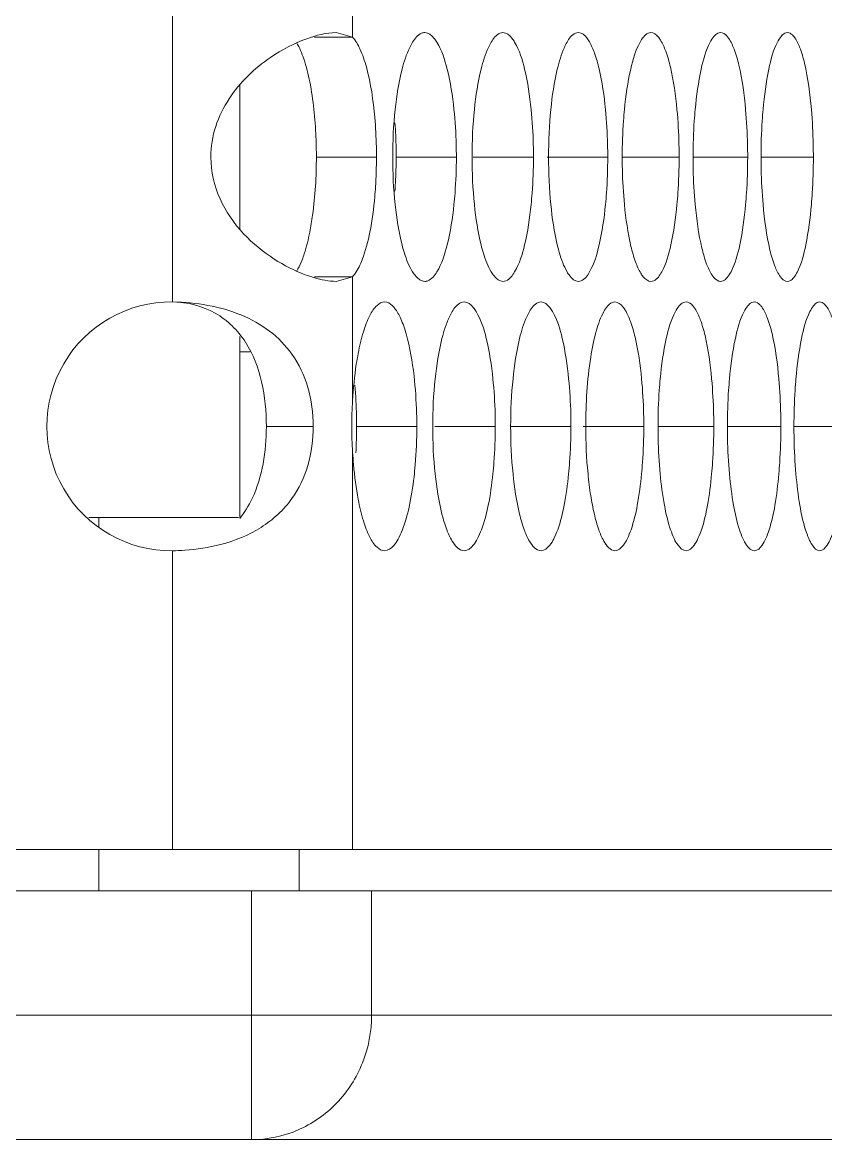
# Model space of a CAD drawing. Header units: millimetres. Extents: x 1177 to 4147, y 93 to 2194.
# Drawn here: x 2887.57 to 2906.93, y 1341.89 to 1368.84 of the extents above; entities that cross this region are included whole.
import ezdxf

# ---------------------------------------------------------------- set-up
doc = ezdxf.new("R2010")
doc.units = ezdxf.units.MM
doc.header["$LTSCALE"] = 0.1
doc.layers.get('0').update_dxf_attribs({"lineweight": 13})
doc.layers.add('标注', color=251, linetype='Continuous', lineweight=9)

msp = doc.modelspace()

# ---------------------------------------------------------------- linework, layer by layer
for p, q in [((2895.532, 1368.479), (2895.532, 1371.466)), ((2891.191, 1362.097), (2891.191, 1369.087)), ((2895.532, 1359.718), (2895.532, 1362.705)), ((2895.532, 1348.895), (2895.532, 1358.476)), ((2891.191, 1348.895), (2891.191, 1356.097)), ((2871.31, 1348.895), (2923.809, 1348.895)), ((2889.416, 1347.895), (2889.416, 1348.895)), ((2894.243, 1347.895), (2894.243, 1348.895)), ((2867.81, 1347.895), (2924.81, 1347.895)), ((2893.097, 1347.895), (2893.097, 1341.895)), ((2895.989, 1347.895), (2895.989, 1344.895)), ((2924.81, 1344.895), (2493.81, 1344.895)), ((2407.81, 1341.895), (2921.81, 1341.895))]:
    msp.add_line(p, q)
msp.add_open_spline([(2893.097, 1341.895), (2893.474, 1341.895), (2894.24, 1342.053), (2895.201, 1342.725), (2895.84, 1343.721), (2895.989, 1344.505), (2895.989, 1344.895)], degree=3, knots=[0, 0, 0, 0, 0.245725, 0.49399, 0.745771, 1, 1, 1, 1])
at = {"layer": '标注'}
for p, q in [((2895.532, 1368.479), (2895.137, 1368.592)), ((2894.616, 1368.479), (2895.532, 1368.479)), ((2892.81, 1367.33), (2892.81, 1363.854)), ((2894.658, 1365.592), (2896.106, 1365.592)), ((2896.581, 1365.592), (2898.032, 1365.592)), ((2898.435, 1365.592), (2899.89, 1365.592)), ((2900.221, 1365.592), (2901.68, 1365.592)), ((2902.029, 1365.592), (2903.401, 1365.592)), ((2903.736, 1365.592), (2905.053, 1365.592)), ((2905.375, 1365.592), (2906.636, 1365.592)), ((2894.616, 1362.705), (2895.532, 1362.705)), ((2895.137, 1362.592), (2895.532, 1362.705)), ((2892.81, 1361.264), (2892.81, 1356.895)), ((2892.81, 1360.895), (2893.065, 1360.895)), ((2893.453, 1359.097), (2894.584, 1359.097)), ((2895.628, 1359.097), (2897.078, 1359.097)), ((2897.516, 1359.097), (2898.97, 1359.097)), ((2899.337, 1359.097), (2900.794, 1359.097)), ((2901.089, 1359.097), (2902.549, 1359.097)), ((2902.892, 1359.097), (2904.235, 1359.097)), ((2904.564, 1359.097), (2905.853, 1359.097)), ((2906.168, 1359.097), (2907.402, 1359.097)), ((2892.782, 1356.895), (2889.174, 1356.895)), ((2889.416, 1356.657), (2889.416, 1356.895))]:
    msp.add_line(p, q, dxfattribs=at)
for centre, radius, start, end in [((2891.161, 1359.097), 3, 89.4166, 270.5834), ((2904.136, 1359.089), 8.627, 175.8208, 179.9495), ((2904.136, 1359.104), 8.627, 180.0505, 184.1792), ((2884.338, 1359.096), 11.29, 356.7614, 0.0035)]:
    msp.add_arc(centre, radius, start, end, dxfattribs=at)
for points, knots in [([(2895.137, 1368.592), (2894.895, 1368.591), (2894.332, 1368.442), (2893.824, 1368.178), (2893.553, 1367.994)], [0, 0, 0, 0, 0.425121, 1, 1, 1, 1]), ([(2897.27, 1368.592), (2897.244, 1368.592), (2897.116, 1368.563), (2897.03, 1368.448), (2896.976, 1368.36)], [0, 0, 0, 0, 0.199148, 1, 1, 1, 1]), ([(2897.563, 1368.36), (2897.541, 1368.395), (2897.472, 1368.497), (2897.356, 1368.592), (2897.27, 1368.592)], [0, 0, 0, 0, 0.321082, 1, 1, 1, 1]), ([(2899.155, 1368.592), (2899.131, 1368.592), (2899.005, 1368.562), (2898.923, 1368.447), (2898.871, 1368.36)], [0, 0, 0, 0, 0.196477, 1, 1, 1, 1]), ([(2899.437, 1368.36), (2899.417, 1368.395), (2899.351, 1368.496), (2899.239, 1368.592), (2899.155, 1368.592)], [0, 0, 0, 0, 0.324295, 1, 1, 1, 1]), ([(2900.972, 1368.592), (2900.948, 1368.592), (2900.825, 1368.561), (2900.748, 1368.446), (2900.699, 1368.36)], [0, 0, 0, 0, 0.193636, 1, 1, 1, 1]), ([(2901.239, 1368.369), (2901.22, 1368.402), (2901.158, 1368.499), (2901.052, 1368.592), (2900.972, 1368.592)], [0, 0, 0, 0, 0.326204, 1, 1, 1, 1]), ([(2902.72, 1368.592), (2902.698, 1368.592), (2902.577, 1368.56), (2902.505, 1368.445), (2902.458, 1368.36)], [0, 0, 0, 0, 0.190615, 1, 1, 1, 1]), ([(2902.951, 1368.412), (2902.934, 1368.439), (2902.879, 1368.519), (2902.788, 1368.592), (2902.72, 1368.592)], [0, 0, 0, 0, 0.321102, 1, 1, 1, 1]), ([(2904.4, 1368.592), (2904.378, 1368.592), (2904.315, 1368.575), (2904.225, 1368.492), (2904.174, 1368.409), (2904.148, 1368.36)], [0, 0, 0, 0, 0.185665, 0.530478, 1, 1, 1, 1]), ([(2904.595, 1368.453), (2904.58, 1368.474), (2904.532, 1368.538), (2904.456, 1368.592), (2904.4, 1368.592)], [0, 0, 0, 0, 0.314447, 1, 1, 1, 1]), ([(2906.011, 1368.592), (2905.99, 1368.592), (2905.928, 1368.575), (2905.843, 1368.491), (2905.794, 1368.409), (2905.769, 1368.36)], [0, 0, 0, 0, 0.182292, 0.52599, 1, 1, 1, 1]), ([(2906.17, 1368.491), (2906.158, 1368.507), (2906.117, 1368.554), (2906.055, 1368.592), (2906.011, 1368.592)], [0, 0, 0, 0, 0.305886, 1, 1, 1, 1]), ([(2894.499, 1367.403), (2894.462, 1367.59), (2894.382, 1367.915), (2894.255, 1368.229), (2894.179, 1368.353)], [0, 0, 0, 0, 0.568754, 1, 1, 1, 1]), ([(2896.065, 1366.546), (2896.029, 1366.956), (2895.951, 1367.521), (2895.738, 1368.162), (2895.608, 1368.398), (2895.532, 1368.479)], [0, 0, 0, 0, 0.608781, 0.835781, 1, 1, 1, 1]), ([(2896.976, 1368.36), (2896.95, 1368.32), (2896.841, 1368.115), (2896.77, 1367.891), (2896.724, 1367.713)], [0, 0, 0, 0, 0.20579, 1, 1, 1, 1]), ([(2897.974, 1366.739), (2897.94, 1367.067), (2897.855, 1367.619), (2897.683, 1368.163), (2897.563, 1368.36)], [0, 0, 0, 0, 0.587706, 1, 1, 1, 1]), ([(2898.871, 1368.36), (2898.847, 1368.32), (2898.741, 1368.114), (2898.673, 1367.891), (2898.629, 1367.713)], [0, 0, 0, 0, 0.205098, 1, 1, 1, 1]), ([(2899.834, 1366.739), (2899.801, 1367.066), (2899.719, 1367.618), (2899.555, 1368.162), (2899.437, 1368.36)], [0, 0, 0, 0, 0.588565, 1, 1, 1, 1]), ([(2900.699, 1368.36), (2900.675, 1368.32), (2900.573, 1368.113), (2900.508, 1367.89), (2900.465, 1367.713)], [0, 0, 0, 0, 0.204414, 1, 1, 1, 1]), ([(2901.626, 1366.739), (2901.594, 1367.069), (2901.531, 1367.527), (2901.38, 1368.068), (2901.29, 1368.282), (2901.239, 1368.369)], [0, 0, 0, 0, 0.590197, 0.820528, 1, 1, 1, 1]), ([(2902.458, 1368.36), (2902.347, 1368.161), (2902.192, 1367.616), (2902.115, 1367.066), (2902.083, 1366.739)], [0, 0, 0, 0, 0.410076, 1, 1, 1, 1]), ([(2903.349, 1366.739), (2903.316, 1367.083), (2903.254, 1367.558), (2903.098, 1368.114), (2903.004, 1368.328), (2902.951, 1368.412)], [0, 0, 0, 0, 0.598831, 0.827178, 1, 1, 1, 1]), ([(2904.148, 1368.36), (2904.041, 1368.16), (2903.893, 1367.615), (2903.818, 1367.066), (2903.788, 1366.739)], [0, 0, 0, 0, 0.409275, 1, 1, 1, 1]), ([(2905.003, 1366.739), (2904.971, 1367.098), (2904.909, 1367.59), (2904.747, 1368.159), (2904.651, 1368.373), (2904.595, 1368.453)], [0, 0, 0, 0, 0.608586, 0.834685, 1, 1, 1, 1]), ([(2905.769, 1368.36), (2905.666, 1368.159), (2905.525, 1367.614), (2905.453, 1367.066), (2905.424, 1366.739)], [0, 0, 0, 0, 0.408497, 1, 1, 1, 1]), ([(2906.588, 1366.739), (2906.556, 1367.113), (2906.495, 1367.623), (2906.328, 1368.205), (2906.229, 1368.417), (2906.17, 1368.491)], [0, 0, 0, 0, 0.619614, 0.843153, 1, 1, 1, 1]), ([(2893.553, 1367.994), (2893.164, 1367.729), (2892.628, 1367.216), (2892.197, 1366.34), (2892.116, 1365.841), (2892.116, 1365.592)], [0, 0, 0, 0, 0.48685, 0.742674, 1, 1, 1, 1]), ([(2896.724, 1367.713), (2896.642, 1367.394), (2896.533, 1366.687), (2896.497, 1365.975), (2896.497, 1365.592)], [0, 0, 0, 0, 0.462348, 1, 1, 1, 1]), ([(2898.629, 1367.713), (2898.549, 1367.393), (2898.445, 1366.687), (2898.409, 1365.975), (2898.409, 1365.592)], [0, 0, 0, 0, 0.462125, 1, 1, 1, 1]), ([(2900.465, 1367.713), (2900.388, 1367.393), (2900.288, 1366.686), (2900.254, 1365.975), (2900.254, 1365.592)], [0, 0, 0, 0, 0.461908, 1, 1, 1, 1]), ([(2894.658, 1365.592), (2894.658, 1365.753), (2894.644, 1366.359), (2894.586, 1366.966), (2894.499, 1367.403)], [0, 0, 0, 0, 0.265985, 1, 1, 1, 1]), ([(2898.032, 1365.592), (2898.032, 1365.69), (2898.027, 1366.073), (2898.004, 1366.456), (2897.974, 1366.739)], [0, 0, 0, 0, 0.255763, 1, 1, 1, 1]), ([(2899.89, 1365.592), (2899.89, 1365.69), (2899.885, 1366.073), (2899.863, 1366.456), (2899.834, 1366.739)], [0, 0, 0, 0, 0.25579, 1, 1, 1, 1]), ([(2901.68, 1365.592), (2901.68, 1365.69), (2901.675, 1366.073), (2901.653, 1366.456), (2901.626, 1366.739)], [0, 0, 0, 0, 0.255815, 1, 1, 1, 1]), ([(2902.083, 1366.739), (2902.074, 1366.647), (2902.043, 1366.265), (2902.029, 1365.882), (2902.029, 1365.592)], [0, 0, 0, 0, 0.242084, 1, 1, 1, 1]), ([(2903.401, 1365.592), (2903.401, 1365.69), (2903.396, 1366.073), (2903.375, 1366.456), (2903.349, 1366.739)], [0, 0, 0, 0, 0.25584, 1, 1, 1, 1]), ([(2903.788, 1366.739), (2903.78, 1366.647), (2903.749, 1366.265), (2903.736, 1365.882), (2903.736, 1365.592)], [0, 0, 0, 0, 0.242044, 1, 1, 1, 1]), ([(2905.053, 1365.592), (2905.053, 1365.69), (2905.048, 1366.073), (2905.028, 1366.455), (2905.003, 1366.739)], [0, 0, 0, 0, 0.255864, 1, 1, 1, 1]), ([(2905.424, 1366.739), (2905.416, 1366.647), (2905.387, 1366.265), (2905.375, 1365.882), (2905.375, 1365.592)], [0, 0, 0, 0, 0.242005, 1, 1, 1, 1]), ([(2906.636, 1365.592), (2906.636, 1365.69), (2906.632, 1366.073), (2906.612, 1366.455), (2906.588, 1366.739)], [0, 0, 0, 0, 0.255886, 1, 1, 1, 1]), ([(2896.106, 1365.592), (2896.106, 1365.673), (2896.103, 1365.991), (2896.086, 1366.309), (2896.065, 1366.546)], [0, 0, 0, 0, 0.253876, 1, 1, 1, 1]), ([(2896.581, 1365.592), (2896.581, 1365.662), (2896.578, 1365.937), (2896.566, 1366.213), (2896.551, 1366.419)], [0, 0, 0, 0, 0.252958, 1, 1, 1, 1]), ([(2892.116, 1365.592), (2892.116, 1365.248), (2892.273, 1364.559), (2892.859, 1363.725), (2893.591, 1363.126), (2894.129, 1362.852), (2894.391, 1362.754)], [0, 0, 0, 0, 0.268228, 0.532568, 0.782157, 1, 1, 1, 1]), ([(2894.499, 1363.781), (2894.526, 1363.917), (2894.623, 1364.516), (2894.658, 1365.124), (2894.658, 1365.592)], [0, 0, 0, 0, 0.228138, 1, 1, 1, 1]), ([(2896.065, 1364.638), (2896.072, 1364.716), (2896.096, 1365.033), (2896.106, 1365.352), (2896.106, 1365.592)], [0, 0, 0, 0, 0.244708, 1, 1, 1, 1]), ([(2896.497, 1365.592), (2896.497, 1365.209), (2896.533, 1364.497), (2896.642, 1363.79), (2896.724, 1363.471)], [0, 0, 0, 0, 0.537652, 1, 1, 1, 1]), ([(2896.551, 1364.765), (2896.556, 1364.833), (2896.573, 1365.108), (2896.581, 1365.384), (2896.581, 1365.592)], [0, 0, 0, 0, 0.246013, 1, 1, 1, 1]), ([(2897.974, 1364.445), (2897.984, 1364.537), (2898.018, 1364.918), (2898.032, 1365.302), (2898.032, 1365.592)], [0, 0, 0, 0, 0.24218, 1, 1, 1, 1]), ([(2898.409, 1365.592), (2898.409, 1365.209), (2898.445, 1364.497), (2898.549, 1363.791), (2898.629, 1363.471)], [0, 0, 0, 0, 0.537875, 1, 1, 1, 1]), ([(2899.834, 1364.445), (2899.843, 1364.537), (2899.876, 1364.919), (2899.89, 1365.302), (2899.89, 1365.592)], [0, 0, 0, 0, 0.242136, 1, 1, 1, 1]), ([(2900.254, 1365.592), (2900.254, 1365.209), (2900.288, 1364.498), (2900.388, 1363.791), (2900.465, 1363.471)], [0, 0, 0, 0, 0.538092, 1, 1, 1, 1]), ([(2901.626, 1364.445), (2901.635, 1364.537), (2901.666, 1364.919), (2901.68, 1365.302), (2901.68, 1365.592)], [0, 0, 0, 0, 0.242094, 1, 1, 1, 1]), ([(2902.029, 1365.592), (2902.029, 1365.494), (2902.034, 1365.111), (2902.056, 1364.728), (2902.083, 1364.445)], [0, 0, 0, 0, 0.25582, 1, 1, 1, 1]), ([(2903.349, 1364.445), (2903.357, 1364.537), (2903.388, 1364.919), (2903.401, 1365.302), (2903.401, 1365.592)], [0, 0, 0, 0, 0.242053, 1, 1, 1, 1]), ([(2903.736, 1365.592), (2903.736, 1365.494), (2903.741, 1365.111), (2903.762, 1364.728), (2903.788, 1364.445)], [0, 0, 0, 0, 0.255845, 1, 1, 1, 1]), ([(2905.003, 1364.445), (2905.011, 1364.537), (2905.04, 1364.919), (2905.053, 1365.302), (2905.053, 1365.592)], [0, 0, 0, 0, 0.242014, 1, 1, 1, 1]), ([(2905.375, 1365.592), (2905.375, 1365.494), (2905.379, 1365.111), (2905.399, 1364.729), (2905.424, 1364.445)], [0, 0, 0, 0, 0.255868, 1, 1, 1, 1]), ([(2906.588, 1364.445), (2906.596, 1364.537), (2906.624, 1364.919), (2906.636, 1365.302), (2906.636, 1365.592)], [0, 0, 0, 0, 0.241977, 1, 1, 1, 1]), ([(2895.763, 1363.116), (2895.846, 1363.331), (2895.973, 1363.836), (2896.04, 1364.351), (2896.065, 1364.638)], [0, 0, 0, 0, 0.444382, 1, 1, 1, 1]), ([(2897.563, 1362.824), (2897.683, 1363.021), (2897.855, 1363.565), (2897.94, 1364.117), (2897.974, 1364.445)], [0, 0, 0, 0, 0.412294, 1, 1, 1, 1]), ([(2899.437, 1362.824), (2899.555, 1363.022), (2899.719, 1363.566), (2899.801, 1364.118), (2899.834, 1364.445)], [0, 0, 0, 0, 0.411435, 1, 1, 1, 1]), ([(2901.244, 1362.824), (2901.357, 1363.023), (2901.515, 1363.567), (2901.594, 1364.118), (2901.626, 1364.445)], [0, 0, 0, 0, 0.410597, 1, 1, 1, 1]), ([(2902.083, 1364.445), (2902.116, 1364.107), (2902.179, 1363.638), (2902.334, 1363.088), (2902.426, 1362.875), (2902.478, 1362.789)], [0, 0, 0, 0, 0.595352, 0.824536, 1, 1, 1, 1]), ([(2902.982, 1362.824), (2903.091, 1363.024), (2903.243, 1363.568), (2903.318, 1364.118), (2903.349, 1364.445)], [0, 0, 0, 0, 0.409781, 1, 1, 1, 1]), ([(2903.788, 1364.445), (2903.821, 1364.092), (2903.884, 1363.606), (2904.044, 1363.042), (2904.139, 1362.828), (2904.194, 1362.746)], [0, 0, 0, 0, 0.604767, 0.831791, 1, 1, 1, 1]), ([(2904.651, 1362.824), (2904.756, 1363.025), (2904.901, 1363.569), (2904.974, 1364.118), (2905.003, 1364.445)], [0, 0, 0, 0, 0.408988, 1, 1, 1, 1]), ([(2905.424, 1364.445), (2905.457, 1364.077), (2905.52, 1363.573), (2905.685, 1362.996), (2905.783, 1362.783), (2905.84, 1362.706)], [0, 0, 0, 0, 0.615423, 0.839991, 1, 1, 1, 1]), ([(2906.251, 1362.824), (2906.353, 1363.026), (2906.491, 1363.57), (2906.56, 1364.118), (2906.588, 1364.445)], [0, 0, 0, 0, 0.408219, 1, 1, 1, 1]), ([(2894.315, 1363.116), (2894.334, 1363.163), (2894.41, 1363.381), (2894.464, 1363.606), (2894.499, 1363.781)], [0, 0, 0, 0, 0.222237, 1, 1, 1, 1]), ([(2896.724, 1363.471), (2896.741, 1363.405), (2896.805, 1363.183), (2896.889, 1362.963), (2896.976, 1362.824)], [0, 0, 0, 0, 0.294324, 1, 1, 1, 1]), ([(2898.629, 1363.471), (2898.645, 1363.405), (2898.707, 1363.183), (2898.788, 1362.963), (2898.871, 1362.824)], [0, 0, 0, 0, 0.294922, 1, 1, 1, 1]), ([(2900.465, 1363.471), (2900.481, 1363.405), (2900.54, 1363.184), (2900.618, 1362.964), (2900.699, 1362.824)], [0, 0, 0, 0, 0.29551, 1, 1, 1, 1]), ([(2894.179, 1362.831), (2894.192, 1362.852), (2894.244, 1362.943), (2894.286, 1363.039), (2894.315, 1363.116)], [0, 0, 0, 0, 0.224904, 1, 1, 1, 1]), ([(2895.532, 1362.705), (2895.554, 1362.728), (2895.652, 1362.853), (2895.718, 1362.999), (2895.763, 1363.116)], [0, 0, 0, 0, 0.205277, 1, 1, 1, 1]), ([(2894.391, 1362.754), (2894.459, 1362.728), (2894.701, 1362.646), (2894.955, 1362.593), (2895.137, 1362.592)], [0, 0, 0, 0, 0.288359, 1, 1, 1, 1]), ([(2896.976, 1362.824), (2896.997, 1362.789), (2897.067, 1362.687), (2897.184, 1362.592), (2897.27, 1362.592)], [0, 0, 0, 0, 0.321073, 1, 1, 1, 1]), ([(2897.27, 1362.592), (2897.295, 1362.592), (2897.424, 1362.621), (2897.509, 1362.737), (2897.563, 1362.824)], [0, 0, 0, 0, 0.199481, 1, 1, 1, 1]), ([(2898.871, 1362.824), (2898.892, 1362.789), (2898.959, 1362.688), (2899.071, 1362.592), (2899.155, 1362.592)], [0, 0, 0, 0, 0.324264, 1, 1, 1, 1]), ([(2899.155, 1362.592), (2899.18, 1362.592), (2899.306, 1362.622), (2899.386, 1362.737), (2899.437, 1362.824)], [0, 0, 0, 0, 0.196798, 1, 1, 1, 1]), ([(2900.699, 1362.824), (2900.719, 1362.789), (2900.782, 1362.689), (2900.89, 1362.592), (2900.972, 1362.592)], [0, 0, 0, 0, 0.327612, 1, 1, 1, 1]), ([(2900.972, 1362.592), (2900.996, 1362.592), (2901.119, 1362.623), (2901.195, 1362.738), (2901.244, 1362.824)], [0, 0, 0, 0, 0.193945, 1, 1, 1, 1]), ([(2902.478, 1362.789), (2902.496, 1362.759), (2902.553, 1362.673), (2902.649, 1362.592), (2902.72, 1362.592)], [0, 0, 0, 0, 0.324647, 1, 1, 1, 1]), ([(2902.72, 1362.592), (2902.743, 1362.592), (2902.864, 1362.623), (2902.935, 1362.739), (2902.982, 1362.824)], [0, 0, 0, 0, 0.190909, 1, 1, 1, 1]), ([(2904.194, 1362.746), (2904.209, 1362.723), (2904.259, 1362.654), (2904.34, 1362.592), (2904.4, 1362.592)], [0, 0, 0, 0, 0.318608, 1, 1, 1, 1]), ([(2904.4, 1362.592), (2904.422, 1362.592), (2904.485, 1362.609), (2904.574, 1362.692), (2904.625, 1362.775), (2904.651, 1362.824)], [0, 0, 0, 0, 0.185919, 0.530524, 1, 1, 1, 1]), ([(2905.84, 1362.706), (2905.853, 1362.689), (2905.896, 1362.636), (2905.963, 1362.592), (2906.011, 1362.592)], [0, 0, 0, 0, 0.310747, 1, 1, 1, 1]), ([(2906.011, 1362.592), (2906.032, 1362.592), (2906.093, 1362.609), (2906.178, 1362.693), (2906.226, 1362.775), (2906.251, 1362.824)], [0, 0, 0, 0, 0.18253, 0.526009, 1, 1, 1, 1]), ([(2894.067, 1360.84), (2893.918, 1361.05), (2893.546, 1361.428), (2892.84, 1361.817), (2892.04, 1362.042), (2891.477, 1362.094), (2891.191, 1362.097)], [0, 0, 0, 0, 0.237278, 0.48061, 0.736199, 1, 1, 1, 1]), ([(2893.453, 1359.097), (2893.453, 1359.457), (2893.385, 1360.162), (2893.02, 1361.16), (2892.252, 1361.916), (2891.545, 1362.092), (2891.191, 1362.097)], [0, 0, 0, 0, 0.257867, 0.504597, 0.746083, 1, 1, 1, 1]), ([(2896.304, 1362.096), (2896.237, 1362.096), (2896.078, 1362.003), (2895.918, 1361.738), (2895.77, 1361.344), (2895.699, 1361.032), (2895.666, 1360.856)], [0, 0, 0, 0, 0.138263, 0.343336, 0.632179, 1, 1, 1, 1]), ([(2896.542, 1361.948), (2896.525, 1361.971), (2896.463, 1362.042), (2896.37, 1362.096), (2896.304, 1362.096)], [0, 0, 0, 0, 0.303752, 1, 1, 1, 1]), ([(2898.221, 1362.097), (2898.196, 1362.097), (2898.069, 1362.067), (2897.985, 1361.952), (2897.932, 1361.865)], [0, 0, 0, 0, 0.197833, 1, 1, 1, 1]), ([(2898.509, 1361.865), (2898.488, 1361.9), (2898.42, 1362.002), (2898.306, 1362.097), (2898.221, 1362.097)], [0, 0, 0, 0, 0.322669, 1, 1, 1, 1]), ([(2900.072, 1362.097), (2900.048, 1362.097), (2899.923, 1362.067), (2899.844, 1361.951), (2899.794, 1361.865)], [0, 0, 0, 0, 0.195078, 1, 1, 1, 1]), ([(2900.349, 1361.865), (2900.329, 1361.9), (2900.265, 1362), (2900.155, 1362.097), (2900.072, 1362.097)], [0, 0, 0, 0, 0.32596, 1, 1, 1, 1]), ([(2901.855, 1362.097), (2901.832, 1362.097), (2901.71, 1362.066), (2901.635, 1361.951), (2901.587, 1361.865)], [0, 0, 0, 0, 0.192149, 1, 1, 1, 1]), ([(2902.104, 1361.895), (2902.086, 1361.925), (2902.027, 1362.014), (2901.928, 1362.097), (2901.855, 1362.097)], [0, 0, 0, 0, 0.323826, 1, 1, 1, 1]), ([(2903.569, 1362.097), (2903.546, 1362.097), (2903.482, 1362.08), (2903.39, 1361.997), (2903.338, 1361.914), (2903.311, 1361.865)], [0, 0, 0, 0, 0.187277, 0.53264, 1, 1, 1, 1]), ([(2903.782, 1361.938), (2903.766, 1361.962), (2903.714, 1362.033), (2903.63, 1362.097), (2903.569, 1362.097)], [0, 0, 0, 0, 0.31799, 1, 1, 1, 1]), ([(2905.214, 1362.097), (2905.192, 1362.097), (2905.13, 1362.08), (2905.042, 1361.996), (2904.993, 1361.914), (2904.967, 1361.865)], [0, 0, 0, 0, 0.184004, 0.528262, 1, 1, 1, 1]), ([(2905.391, 1361.978), (2905.378, 1361.996), (2905.333, 1362.051), (2905.264, 1362.097), (2905.214, 1362.097)], [0, 0, 0, 0, 0.310426, 1, 1, 1, 1]), ([(2906.79, 1362.097), (2906.77, 1362.097), (2906.709, 1362.08), (2906.625, 1361.996), (2906.578, 1361.914), (2906.554, 1361.865)], [0, 0, 0, 0, 0.180528, 0.523661, 1, 1, 1, 1]), ([(2906.932, 1362.014), (2906.921, 1362.027), (2906.883, 1362.067), (2906.829, 1362.097), (2906.79, 1362.097)], [0, 0, 0, 0, 0.300787, 1, 1, 1, 1]), ([(2897.011, 1360.316), (2896.972, 1360.656), (2896.897, 1361.126), (2896.712, 1361.667), (2896.604, 1361.871), (2896.542, 1361.948)], [0, 0, 0, 0, 0.599408, 0.827175, 1, 1, 1, 1]), ([(2897.932, 1361.865), (2897.907, 1361.824), (2897.799, 1361.619), (2897.73, 1361.396), (2897.685, 1361.217)], [0, 0, 0, 0, 0.205443, 1, 1, 1, 1]), ([(2898.912, 1360.244), (2898.879, 1360.571), (2898.796, 1361.123), (2898.628, 1361.668), (2898.509, 1361.865)], [0, 0, 0, 0, 0.588138, 1, 1, 1, 1]), ([(2899.794, 1361.865), (2899.77, 1361.824), (2899.665, 1361.618), (2899.599, 1361.395), (2899.555, 1361.217)], [0, 0, 0, 0, 0.204755, 1, 1, 1, 1]), ([(2900.738, 1360.244), (2900.706, 1360.571), (2900.626, 1361.122), (2900.464, 1361.667), (2900.349, 1361.865)], [0, 0, 0, 0, 0.588987, 1, 1, 1, 1]), ([(2901.587, 1361.865), (2901.507, 1361.725), (2901.379, 1361.359), (2901.196, 1360.436), (2901.15, 1359.654), (2901.15, 1359.097)], [0, 0, 0, 0, 0.171591, 0.407652, 1, 1, 1, 1]), ([(2902.496, 1360.244), (2902.464, 1360.581), (2902.401, 1361.048), (2902.247, 1361.596), (2902.156, 1361.809), (2902.104, 1361.895)], [0, 0, 0, 0, 0.594383, 0.823753, 1, 1, 1, 1]), ([(2903.311, 1361.865), (2903.202, 1361.665), (2903.051, 1361.12), (2902.975, 1360.571), (2902.944, 1360.244)], [0, 0, 0, 0, 0.409673, 1, 1, 1, 1]), ([(2904.184, 1360.244), (2904.152, 1360.595), (2904.09, 1361.079), (2903.931, 1361.641), (2903.836, 1361.855), (2903.782, 1361.938)], [0, 0, 0, 0, 0.603559, 0.830818, 1, 1, 1, 1]), ([(2904.967, 1361.865), (2904.862, 1361.664), (2904.717, 1361.119), (2904.644, 1360.571), (2904.615, 1360.244)], [0, 0, 0, 0, 0.408883, 1, 1, 1, 1]), ([(2905.804, 1360.244), (2905.772, 1360.61), (2905.71, 1361.112), (2905.546, 1361.687), (2905.448, 1361.9), (2905.391, 1361.978)], [0, 0, 0, 0, 0.613931, 0.838792, 1, 1, 1, 1]), ([(2906.554, 1361.865), (2906.453, 1361.663), (2906.315, 1361.119), (2906.245, 1360.571), (2906.217, 1360.244)], [0, 0, 0, 0, 0.408118, 1, 1, 1, 1]), ([(2907.355, 1360.244), (2907.337, 1360.451), (2907.296, 1360.831), (2907.205, 1361.344), (2907.092, 1361.732), (2906.992, 1361.943), (2906.932, 1362.014)], [0, 0, 0, 0, 0.338668, 0.625811, 0.847843, 1, 1, 1, 1]), ([(2897.685, 1361.217), (2897.604, 1360.898), (2897.497, 1360.192), (2897.462, 1359.48), (2897.462, 1359.097)], [0, 0, 0, 0, 0.462235, 1, 1, 1, 1]), ([(2899.555, 1361.217), (2899.477, 1360.898), (2899.375, 1360.191), (2899.34, 1359.48), (2899.34, 1359.097)], [0, 0, 0, 0, 0.462016, 1, 1, 1, 1]), ([(2894.584, 1359.097), (2894.584, 1359.413), (2894.504, 1360.031), (2894.239, 1360.598), (2894.067, 1360.84)], [0, 0, 0, 0, 0.515812, 1, 1, 1, 1]), ([(2895.666, 1360.856), (2895.649, 1360.769), (2895.585, 1360.392), (2895.548, 1360.011), (2895.532, 1359.718)], [0, 0, 0, 0, 0.233018, 1, 1, 1, 1]), ([(2897.078, 1359.097), (2897.078, 1359.201), (2897.072, 1359.608), (2897.045, 1360.015), (2897.011, 1360.316)], [0, 0, 0, 0, 0.256515, 1, 1, 1, 1]), ([(2898.97, 1359.097), (2898.97, 1359.195), (2898.965, 1359.578), (2898.942, 1359.961), (2898.912, 1360.244)], [0, 0, 0, 0, 0.255777, 1, 1, 1, 1]), ([(2900.794, 1359.097), (2900.794, 1359.195), (2900.789, 1359.578), (2900.766, 1359.96), (2900.738, 1360.244)], [0, 0, 0, 0, 0.255803, 1, 1, 1, 1]), ([(2902.549, 1359.097), (2902.549, 1359.195), (2902.544, 1359.578), (2902.523, 1359.96), (2902.496, 1360.244)], [0, 0, 0, 0, 0.255828, 1, 1, 1, 1]), ([(2902.944, 1360.244), (2902.936, 1360.152), (2902.905, 1359.77), (2902.892, 1359.387), (2902.892, 1359.097)], [0, 0, 0, 0, 0.242063, 1, 1, 1, 1]), ([(2904.235, 1359.097), (2904.235, 1359.195), (2904.231, 1359.578), (2904.21, 1359.96), (2904.184, 1360.244)], [0, 0, 0, 0, 0.255852, 1, 1, 1, 1]), ([(2904.615, 1360.244), (2904.606, 1360.152), (2904.577, 1359.77), (2904.564, 1359.387), (2904.564, 1359.097)], [0, 0, 0, 0, 0.242024, 1, 1, 1, 1]), ([(2905.853, 1359.097), (2905.853, 1359.195), (2905.849, 1359.578), (2905.829, 1359.96), (2905.804, 1360.244)], [0, 0, 0, 0, 0.255875, 1, 1, 1, 1]), ([(2906.217, 1360.244), (2906.209, 1360.152), (2906.18, 1359.77), (2906.168, 1359.387), (2906.168, 1359.097)], [0, 0, 0, 0, 0.241986, 1, 1, 1, 1]), ([(2895.628, 1359.097), (2895.628, 1359.181), (2895.624, 1359.512), (2895.606, 1359.843), (2895.584, 1360.089)], [0, 0, 0, 0, 0.254236, 1, 1, 1, 1]), ([(2892.81, 1356.872), (2892.928, 1357.02), (2893.182, 1357.436), (2893.404, 1358.198), (2893.453, 1358.794), (2893.453, 1359.097)], [0, 0, 0, 0, 0.241388, 0.614387, 1, 1, 1, 1]), ([(2894.067, 1357.353), (2894.239, 1357.595), (2894.504, 1358.163), (2894.584, 1358.78), (2894.584, 1359.097)], [0, 0, 0, 0, 0.484188, 1, 1, 1, 1]), ([(2897.011, 1357.878), (2897.022, 1357.975), (2897.061, 1358.381), (2897.078, 1358.788), (2897.078, 1359.097)], [0, 0, 0, 0, 0.241125, 1, 1, 1, 1]), ([(2897.462, 1359.097), (2897.462, 1358.714), (2897.497, 1358.002), (2897.604, 1357.295), (2897.685, 1356.976)], [0, 0, 0, 0, 0.537765, 1, 1, 1, 1]), ([(2898.912, 1357.95), (2898.922, 1358.042), (2898.956, 1358.423), (2898.97, 1358.807), (2898.97, 1359.097)], [0, 0, 0, 0, 0.242158, 1, 1, 1, 1]), ([(2899.34, 1359.097), (2899.34, 1358.714), (2899.375, 1358.002), (2899.477, 1357.296), (2899.555, 1356.976)], [0, 0, 0, 0, 0.537984, 1, 1, 1, 1]), ([(2900.738, 1357.95), (2900.747, 1358.042), (2900.78, 1358.423), (2900.794, 1358.807), (2900.794, 1359.097)], [0, 0, 0, 0, 0.242115, 1, 1, 1, 1]), ([(2901.15, 1359.097), (2901.15, 1358.714), (2901.175, 1358.156), (2901.262, 1357.449), (2901.345, 1357.001), (2901.451, 1356.625), (2901.575, 1356.32), (2901.737, 1356.097), (2901.855, 1356.097)], [0, 0, 0, 0, 0.361585, 0.526269, 0.671965, 0.793455, 0.888455, 1, 1, 1, 1]), ([(2902.496, 1357.95), (2902.504, 1358.042), (2902.536, 1358.423), (2902.549, 1358.807), (2902.549, 1359.097)], [0, 0, 0, 0, 0.242073, 1, 1, 1, 1]), ([(2902.892, 1359.097), (2902.892, 1358.999), (2902.896, 1358.616), (2902.917, 1358.233), (2902.944, 1357.95)], [0, 0, 0, 0, 0.255833, 1, 1, 1, 1]), ([(2904.184, 1357.95), (2904.193, 1358.042), (2904.223, 1358.424), (2904.235, 1358.807), (2904.235, 1359.097)], [0, 0, 0, 0, 0.242033, 1, 1, 1, 1]), ([(2904.564, 1359.097), (2904.564, 1358.999), (2904.569, 1358.616), (2904.589, 1358.233), (2904.615, 1357.95)], [0, 0, 0, 0, 0.255857, 1, 1, 1, 1]), ([(2905.804, 1357.95), (2905.812, 1358.042), (2905.841, 1358.424), (2905.853, 1358.807), (2905.853, 1359.097)], [0, 0, 0, 0, 0.241995, 1, 1, 1, 1]), ([(2906.168, 1359.097), (2906.168, 1358.999), (2906.172, 1358.616), (2906.192, 1358.233), (2906.217, 1357.95)], [0, 0, 0, 0, 0.25588, 1, 1, 1, 1]), ([(2895.532, 1358.476), (2895.538, 1358.375), (2895.565, 1357.993), (2895.613, 1357.613), (2895.666, 1357.337)], [0, 0, 0, 0, 0.264818, 1, 1, 1, 1]), ([(2896.304, 1356.097), (2896.389, 1356.097), (2896.523, 1356.202), (2896.64, 1356.387), (2896.78, 1356.694), (2896.916, 1357.197), (2896.983, 1357.634), (2897.011, 1357.878)], [0, 0, 0, 0, 0.127349, 0.22039, 0.335739, 0.630913, 1, 1, 1, 1]), ([(2898.221, 1356.097), (2898.306, 1356.097), (2898.439, 1356.208), (2898.553, 1356.399), (2898.692, 1356.719), (2898.822, 1357.242), (2898.886, 1357.696), (2898.912, 1357.95)], [0, 0, 0, 0, 0.123965, 0.216237, 0.3314, 0.628413, 1, 1, 1, 1]), ([(2900.072, 1356.097), (2900.155, 1356.097), (2900.283, 1356.21), (2900.392, 1356.399), (2900.526, 1356.72), (2900.652, 1357.242), (2900.713, 1357.696), (2900.738, 1357.95)], [0, 0, 0, 0, 0.12141, 0.213251, 0.328422, 0.626464, 1, 1, 1, 1]), ([(2901.855, 1356.097), (2901.935, 1356.097), (2902.059, 1356.212), (2902.163, 1356.4), (2902.292, 1356.721), (2902.412, 1357.242), (2902.472, 1357.696), (2902.496, 1357.95)], [0, 0, 0, 0, 0.118838, 0.210259, 0.325446, 0.624522, 1, 1, 1, 1]), ([(2902.944, 1357.95), (2902.968, 1357.696), (2903.027, 1357.243), (2903.145, 1356.721), (2903.271, 1356.4), (2903.371, 1356.214), (2903.49, 1356.097), (2903.569, 1356.097)], [0, 0, 0, 0, 0.377032, 0.677064, 0.792352, 0.883503, 1, 1, 1, 1]), ([(2903.569, 1356.097), (2903.647, 1356.097), (2903.766, 1356.214), (2903.865, 1356.4), (2903.989, 1356.721), (2904.104, 1357.243), (2904.161, 1357.696), (2904.184, 1357.95)], [0, 0, 0, 0, 0.116254, 0.207265, 0.322475, 0.622589, 1, 1, 1, 1]), ([(2904.615, 1357.95), (2904.638, 1357.696), (2904.694, 1357.243), (2904.807, 1356.722), (2904.928, 1356.4), (2905.023, 1356.216), (2905.138, 1356.097), (2905.214, 1356.097)], [0, 0, 0, 0, 0.378956, 0.680025, 0.795341, 0.886091, 1, 1, 1, 1]), ([(2905.214, 1356.097), (2905.29, 1356.097), (2905.404, 1356.216), (2905.498, 1356.4), (2905.617, 1356.722), (2905.727, 1357.243), (2905.782, 1357.697), (2905.804, 1357.95)], [0, 0, 0, 0, 0.113661, 0.204273, 0.319515, 0.620669, 1, 1, 1, 1]), ([(2906.217, 1357.95), (2906.238, 1357.697), (2906.292, 1357.243), (2906.4, 1356.723), (2906.517, 1356.4), (2906.607, 1356.218), (2906.716, 1356.097), (2906.79, 1356.097)], [0, 0, 0, 0, 0.380865, 0.682971, 0.798324, 0.888683, 1, 1, 1, 1]), ([(2906.79, 1356.097), (2906.864, 1356.097), (2906.973, 1356.218), (2907.062, 1356.4), (2907.176, 1356.723), (2907.281, 1357.244), (2907.334, 1357.697), (2907.355, 1357.95)], [0, 0, 0, 0, 0.111064, 0.20129, 0.316571, 0.618765, 1, 1, 1, 1]), ([(2892.346, 1356.246), (2892.689, 1356.335), (2893.344, 1356.596), (2893.87, 1357.078), (2894.067, 1357.353)], [0, 0, 0, 0, 0.511726, 1, 1, 1, 1]), ([(2895.666, 1357.337), (2895.699, 1357.162), (2895.77, 1356.85), (2895.918, 1356.456), (2896.078, 1356.191), (2896.237, 1356.097), (2896.304, 1356.097)], [0, 0, 0, 0, 0.367821, 0.656664, 0.861737, 1, 1, 1, 1]), ([(2897.685, 1356.976), (2897.717, 1356.851), (2897.786, 1356.625), (2897.922, 1356.314), (2898.098, 1356.097), (2898.221, 1356.097)], [0, 0, 0, 0, 0.364814, 0.652042, 1, 1, 1, 1]), ([(2899.555, 1356.976), (2899.586, 1356.851), (2899.653, 1356.625), (2899.783, 1356.317), (2899.951, 1356.097), (2900.072, 1356.097)], [0, 0, 0, 0, 0.367582, 0.655992, 1, 1, 1, 1]), ([(2891.191, 1356.097), (2891.289, 1356.098), (2891.678, 1356.112), (2892.065, 1356.172), (2892.346, 1356.246)], [0, 0, 0, 0, 0.252018, 1, 1, 1, 1])]:
    msp.add_open_spline(points, degree=3, knots=knots, dxfattribs=at)

doc.saveas('drawing.dxf')
